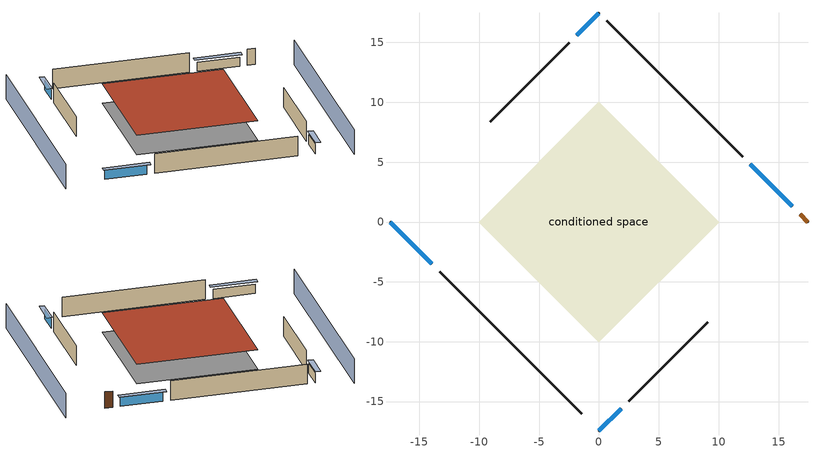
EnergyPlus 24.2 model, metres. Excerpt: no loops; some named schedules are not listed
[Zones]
conditioned space
 floor outside (Floor1 construction): -10.06,0 0,10.06 10.06,0 0,-10.06 z0.61
 wall outside (AdiabaticWallConstruction 1): 17.46,0 16.81,0.65 z0.61:2.64
 wall outside (AdiabaticWallConstruction): -17.46,0 -13.96,-3.5 / 16.15,1.3 12.65,4.8 z0.61:1.74; 0,17.46 -1.85,15.61 / 0,-17.46 1.85,-15.61 z0.61:1.8
 wall outside (Wall1 construction): -13.3,-4.16 -1.42,-16.04 z0.61:3.05
 wall outside (Wall2 construction): -2.5,14.95 -9.1,8.36 z0.61:3.05
 wall outside (Wall3 construction): 12,5.46 0.66,16.8 z0.61:3.05
 wall outside (Wall4 construction): 2.5,-14.95 9.1,-8.36 z0.61:3.05
 window (WindowConstruction): -17.46,0 -13.96,-3.5 z0.61:1.74
 window (WindowConstruction 1): 0,17.46 -1.85,15.61 z0.61:1.8
 window (WindowConstruction 2): 16.15,1.3 12.65,4.8 z0.61:1.74
 window (WindowConstruction 3): 0,-17.46 1.85,-15.61 z0.61:1.8
 door (Door): 17.46,0 16.81,0.65 z0.61:2.64
 roof outside (Roof1 construction): 0,10.06 -10.06,0 0,-10.06 10.06,0 z3.05
shading: 3.23,-20.69 20.69,-3.23 / -3.23,20.69 -20.69,3.23 z0:3.05; -13.74,-3.72 -17.67,0.22 -18.1,-0.22 -14.17,-4.15 z2.04; -2.06,15.4 0.22,17.67 -0.22,18.1 -2.49,15.83 z2.1; 12.44,5.02 16.37,1.09 16.8,1.52 12.87,5.45 z2.04; 2.06,-15.4 -0.22,-17.67 0.22,-18.1 2.49,-15.83 z2.1
[Building]
Building 1: Terrain=Suburbs
[Site:Location]
Portland Intl Arpt_OR: Latitude {deg}=45.59; Longitude {deg}=-122.6; Time Zone {hr}=-8; Elevation {m}=33; Keep Site Location Information=Yes
[Site:GroundTemperature:Shallow]
10.2558, 8.96328, 8.85977, 9.47314, 11.9355, 14.3863, 16.5111, 17.8571, 17.9714, 16.8767, 14.8061, 12.4304
[Site:WaterMainsTemperature]
Calculation Method=Schedule; Temperature Schedule=mains temperature schedule
[Material] Roughness=Rough; Thermal Absorptance=0.9
Name | Thickness {m} | Conductivity {W/m-K} | Density {kg/m3} | Specific Heat {J/kg-K} | Solar Absorptance | Visible Absorptance
asphalt or fiberglass shingles | 0.00635 | 0.162714 | 1121.4 | 1465.45 | 0.85 | 0.85
door material | 0.04445 | 0.0612267 | 512.64 | 1214.23 | 0.7 | 0.7
floor covering | 0.0127 | 0.0433444 | 54.468 | 1339.84 | 0.6 | 0.6
floor stud and cavity | 0.1397 | 0.501511 | 92.3553 | 1139.71 | 0.7 | 0.7
furniture material conditioned space 1 | 0.1524 | 0.115458 | 640.8 | 1214.23 | 0.6 | 0.6
gypsum board | 0.0127 | 0.160291 | 801 | 837.4 | 0.6 | 0.6
osb sheathing 0.5 in. | 0.0127 | 0.115458 | 512.64 | 1214.23 | 0.7 | 0.7
osb sheathing 0.75 in. | 0.01905 | 0.115458 | 512.64 | 1214.23 | 0.7 | 0.7
roof rigid ins | 0.051816 | 0.029427 | 32.04 | 1214.23 | 0.7 | 0.7
roof stud and cavity | 0.2032 | 0.133729 | 78.34581 | 1123.46 | 0.7 | 0.7
vinyl siding | 0.009525 | 0.089435 | 177.822 | 1046.75 | 0.5 | 0.5
wall rigid ins | 0.512978 | 0.029427 | 32.04 | 1214.23 | 0.7 | 0.7
wall stud and cavity | 0.1397 | 0.549615 | 139.0536 | 1170.24 | 0.7 | 0.7
wall stud and cavity 1 | 0.0889 | 0.380278 | 52.3479 | 1209.89 | 0.7 | 0.7
wall stud and cavity 2 | 0.0889 | 0.391764 | 83.0341 | 1211.67 | 0.7 | 0.7
wood siding; wood siding 1 | 0.0254 | 0.102417 | 544.68 | 1172.36 | 0.7 | 0.7
[WindowMaterial:SimpleGlazingSystem]
WindowMaterial: U-Factor {W/m2-K}=2.15764; Solar Heat Gain Coefficient=0.44
[Construction]
AdiabaticWallConstruction: wood siding, wall rigid ins, wall stud and cavity 1, gypsum board
AdiabaticWallConstruction 1: wood siding 1, wall rigid ins, wall stud and cavity 1, gypsum board
Door: door material
Floor1 construction: floor stud and cavity, osb sheathing 0.75 in., floor covering
furniture construction conditioned space 1: furniture material conditioned space 1
PartitionWallConstruction: gypsum board, wall stud and cavity 2, gypsum board
Roof1 construction: asphalt or fiberglass shingles, roof rigid ins, osb sheathing 0.75 in., roof stud and cavity, gypsum board
Wall1 construction; Wall2 construction; Wall3 construction; Wall4 construction: vinyl siding, osb sheathing 0.5 in., wall stud and cavity, gypsum board
WindowConstruction; WindowConstruction 1; WindowConstruction 2; WindowConstruction 3: WindowMaterial
[Zone]
conditioned space: Multiplier=1; Volume {m3}=493.619; Part of Total Floor Area=Yes
[Space]
conditioned space 1: Zone=conditioned space; Volume {m3}=493.619
[SurfaceProperty:IncidentSolarMultiplier] Incident Solar Multiplier=1; Incident Solar Multiplier Schedule=trans schedule winter=0.85 summer=0.7
Window1; Window2; Window3; Window4
[InternalMass] Zone or ZoneList=conditioned space; Space or SpaceList=conditioned space 1
Name | Construction | Surface Area {m2}
furniture mass conditioned space 1 | furniture construction conditioned space 1 | 80.97429
partition wall mass | PartitionWallConstruction | 202.436
[Lights]
interior lighting: Zone or ZoneList or Space or SpaceList=conditioned space 1; Schedule=lighting_interior; Design Level Calculation Method=LightingLevel; Lighting Level {W}=305.515; Return Air Fraction=0; Fraction Radiant=0.6; Fraction Visible=0.2; Fraction Replaceable=1
[People]
occupants: Zone or ZoneList or Space or SpaceList=conditioned space 1; Number of People Schedule=occupants; Number of People Calculation Method=People; Number of People=3; Fraction Radiant=0.314171; Sensible Heat Fraction=0.56303; Activity Level Schedule=occupants activity schedule; Carbon Dioxide Generation Rate {m3/s-W}=0; Enable ASHRAE 55 Comfort Warnings=No; Mean Radiant Temperature Calculation Type=EnclosureAveraged
[ElectricEquipment] Zone or ZoneList or Space or SpaceList=conditioned space 1; Design Level Calculation Method=EquipmentLevel
Name | Schedule | Design Level {W} | Fraction Latent | Fraction Radiant | Fraction Lost
ceiling fan | ceiling_fan | 17.385 | 0 | 0.558 | 0
clothes dryer | clothes_dryer | 4993.33 | 0.015 | 0.081 | 0.85
clothes washer | clothes_washer | 607.767 | 0.03 | 0.162 | 0.7
cooking range | cooking_range | 67.4092 | 0.16 | 0.384 | 0.2
dishwasher | dishwasher | 710.368 | 0.3 | 0.18 | 0.4
freezer | freezer schedule | 194.914 | 0 | 0.6 | 0
fridge | fridge schedule | 46.9578 | 0 | 0.6 | 0
mech vent bath fan 0 | mech vent bath fan 0 schedule | 30 | 0 | 0 | 1
mech vent house fan | mech vent house fan schedule | 0 | 0 | 0 | 1
mech vent house fan cfis | mech vent house fan cfis schedule | 0 | 0 | 0 | 0
mech vent range fan 0 | mech vent range fan 0 schedule | 30 | 0 | 0 | 1
misc plug loads | plug_loads_other | 196.266 | 0.021 | 0.558 | 0.049
misc tv | plug_loads_tv | 239.286 | 0 | 0.6 | 0
whole house fan | Always On Discrete | 0 | 0 | 0 | 1
[OtherEquipment] Zone or ZoneList or Space or SpaceList=conditioned space 1; Design Level Calculation Method=EquipmentLevel
Name | Fuel Type | Schedule | Design Level {W} | Fraction Latent | Fraction Radiant | Fraction Lost
clothes dryer 1 | Electricity | clothes_dryer | 0 | 0.015 | 0.081 | 0.85
cooking range 1 | NaturalGas | cooking_range | 1975.57 | 0.16 | 0.384 | 0.2
general water use latent | None | general water use schedule | 62.594 | 1 | 0 | 0
general water use sensible | None | general water use schedule | -61.6891 | 0 | 0.6 | 0
mech vent house fan latent load; water heater lat | None | Always On Discrete | 0 | 1 | 0 | 0
mech vent house fan sensible load; water heater sens | None | Always On Discrete | 0 | 0 | 0 | 0
water heater energy adjustment1 | Electricity | Always On Discrete | 0.01 | 0 | 0 | 1
[ZoneInfiltration:DesignFlowRate] Zone or ZoneList or Space or SpaceList=conditioned space 1; Schedule=Always On Discrete; Design Flow Rate Calculation Method=Flow/Zone; Design Flow Rate {m3/s}=0
infil flow; natural vent flow; whole house fan flow
[AvailabilityManager:Scheduled] Schedule=Always On Discrete
furnace airloop Availability Manager; room ac airloop Availability Manager
[WaterUse:Equipment]
dishwasher: Peak Flow Rate {m3/s}=4.20719e-06; Flow Rate Fraction Schedule=hot_water_dishwasher
[Exterior:Lights]
exterior lighting: Schedule=exterior lighting schedule; Design Level {W}=8.01452
[EnergyManagementSystem:GlobalVariable]
furnace_airloop_Fan_RTF
infil_program_Qfan
infil_program_Qinf
natural_vent_program_Qnv
natural_vent_program_Qwhf
room_ac_airloop_Fan_RTF
[EnergyManagementSystem:Sensor]
Name | Output:Variable or Output:Meter Index Key | Output:Variable or Output:Meter
airflow_gain | infil flow | Infiltration Sensible Heat Gain Energy
airflow_gain_1 | natural vent flow | Infiltration Sensible Heat Gain Energy
airflow_gain_2 | whole house fan flow | Infiltration Sensible Heat Gain Energy
airflow_loss | infil flow | Infiltration Sensible Heat Loss Energy
airflow_loss_1 | natural vent flow | Infiltration Sensible Heat Loss Energy
airflow_loss_2 | whole house fan flow | Infiltration Sensible Heat Loss Energy
clg_load_cond |  | Cooling:EnergyTransfer:Zone:CONDITIONED SPACE
clg_sp_s; clg_sp_s_1 | cooling setpoint | Schedule Value
clothes_dryer_exhaust_0_sch_s | clothes_dryer | Schedule Value
cool_season | cooling season schedule | Schedule Value
htg_load_cond |  | Heating:EnergyTransfer:Zone:CONDITIONED SPACE
htg_sp_s; htg_sp_s_1 | heating setpoint | Schedule Value
ig_ee_conv | ceiling fan | Electric Equipment Convective Heating Energy
ig_ee_conv_1 | clothes dryer | Electric Equipment Convective Heating Energy
ig_ee_conv_3 | cooking range | Electric Equipment Convective Heating Energy
ig_ee_conv_4 | dishwasher | Electric Equipment Convective Heating Energy
ig_ee_conv_5 | freezer | Electric Equipment Convective Heating Energy
ig_ee_conv_6 | fridge | Electric Equipment Convective Heating Energy
ig_ee_conv_7 | misc plug loads | Electric Equipment Convective Heating Energy
ig_ee_conv_8 | misc tv | Electric Equipment Convective Heating Energy
ig_ee_conv_9 | whole house fan | Electric Equipment Convective Heating Energy
ig_ee_rad | ceiling fan | Electric Equipment Radiant Heating Energy
ig_ee_rad_1 | clothes dryer | Electric Equipment Radiant Heating Energy
ig_ee_rad_3 | cooking range | Electric Equipment Radiant Heating Energy
ig_ee_rad_4 | dishwasher | Electric Equipment Radiant Heating Energy
ig_ee_rad_5 | freezer | Electric Equipment Radiant Heating Energy
ig_ee_rad_6 | fridge | Electric Equipment Radiant Heating Energy
ig_ee_rad_7 | misc plug loads | Electric Equipment Radiant Heating Energy
ig_ee_rad_8 | misc tv | Electric Equipment Radiant Heating Energy
ig_ee_rad_9 | whole house fan | Electric Equipment Radiant Heating Energy
ig_lgt_conv | interior lighting | Lights Convective Heating Energy
ig_lgt_rad | interior lighting | Lights Radiant Heating Energy
ig_lgt_vis | interior lighting | Lights Visible Radiation Heating Energy
ig_oe_conv | clothes dryer 1 | Other Equipment Convective Heating Energy
ig_oe_conv_1 | cooking range 1 | Other Equipment Convective Heating Energy
ig_oe_conv_2 | general water use latent | Other Equipment Convective Heating Energy
ig_oe_conv_3 | general water use sensible | Other Equipment Convective Heating Energy
ig_oe_conv_4 | water heater energy adjustment1 | Other Equipment Convective Heating Energy
ig_oe_conv_5 | water heater lat | Other Equipment Convective Heating Energy
ig_oe_conv_6 | water heater sens | Other Equipment Convective Heating Energy
ig_oe_rad | clothes dryer 1 | Other Equipment Radiant Heating Energy
ig_oe_rad_1 | cooking range 1 | Other Equipment Radiant Heating Energy
ig_oe_rad_2 | general water use latent | Other Equipment Radiant Heating Energy
ig_oe_rad_3 | general water use sensible | Other Equipment Radiant Heating Energy
ig_oe_rad_4 | water heater energy adjustment1 | Other Equipment Radiant Heating Energy
ig_oe_rad_5 | water heater lat | Other Equipment Radiant Heating Energy
ig_oe_rad_6 | water heater sens | Other Equipment Radiant Heating Energy
ig_ppl_conv | occupants | People Convective Heating Energy
ig_ppl_rad | occupants | People Radiant Heating Energy
im_conv | furniture mass conditioned space 1 | Surface Inside Face Convection Heat Gain Energy
im_conv_1 | partition wall mass | Surface Inside Face Convection Heat Gain Energy
im_ig | furniture mass conditioned space 1 | Surface Inside Face Internal Gains Radiation Heat Gain Energy
im_ig_1 | partition wall mass | Surface Inside Face Internal Gains Radiation Heat Gain Energy
im_lgt | furniture mass conditioned space 1 | Surface Inside Face Lights Radiation Heat Gain Energy
im_lgt_1 | partition wall mass | Surface Inside Face Lights Radiation Heat Gain Energy
im_sol | furniture mass conditioned space 1 | Surface Inside Face Solar Radiation Heat Gain Energy
im_sol_1 | partition wall mass | Surface Inside Face Solar Radiation Heat Gain Energy
im_surf | furniture mass conditioned space 1 | Surface Inside Face Net Surface Thermal Radiation Heat Gain Energy
im_surf_1 | partition wall mass | Surface Inside Face Net Surface Thermal Radiation Heat Gain Energy
mech_vent_bath_fan_0_sch_s | mech vent bath fan 0 schedule | Schedule Value
mech_vent_range_fan_0_sch_s | mech vent range fan 0 schedule | Schedule Value
mv_conv | mech vent bath fan 0 | Electric Equipment Convective Heating Energy
mv_conv_1 | mech vent house fan | Electric Equipment Convective Heating Energy
mv_conv_2 | mech vent house fan cfis | Electric Equipment Convective Heating Energy
mv_conv_3 | mech vent range fan 0 | Electric Equipment Convective Heating Energy
mv_conv_4 | mech vent house fan latent load | Other Equipment Convective Heating Energy
mv_conv_5 | mech vent house fan sensible load | Other Equipment Convective Heating Energy
mv_rad | mech vent bath fan 0 | Electric Equipment Radiant Heating Energy
mv_rad_1 | mech vent house fan | Electric Equipment Radiant Heating Energy
mv_rad_2 | mech vent house fan cfis | Electric Equipment Radiant Heating Energy
mv_rad_3 | mech vent range fan 0 | Electric Equipment Radiant Heating Energy
mv_rad_4 | mech vent house fan latent load | Other Equipment Radiant Heating Energy
mv_rad_5 | mech vent house fan sensible load | Other Equipment Radiant Heating Energy
natural_vent_s | natural vent schedule | Schedule Value
out_pb_s |  | Site Outdoor Air Barometric Pressure
out_wt_s |  | Site Outdoor Air Humidity Ratio
site_vw_s |  | Site Wind Speed
ss_back_out | Window1 | Surface Window Shortwave from Zone Back Out Window Heat Transfer Rate
ss_back_out_1 | Window2 | Surface Window Shortwave from Zone Back Out Window Heat Transfer Rate
ss_back_out_2 | Window3 | Surface Window Shortwave from Zone Back Out Window Heat Transfer Rate
ss_back_out_3 | Window4 | Surface Window Shortwave from Zone Back Out Window Heat Transfer Rate
ss_conv | Door1 | Surface Inside Face Convection Heat Gain Energy
ss_conv_1 | Window1 | Surface Inside Face Convection Heat Gain Energy
ss_conv_2 | Window2 | Surface Inside Face Convection Heat Gain Energy
ss_conv_3 | Window3 | Surface Inside Face Convection Heat Gain Energy
ss_conv_4 | Window4 | Surface Inside Face Convection Heat Gain Energy
ss_ig | Door1 | Surface Inside Face Internal Gains Radiation Heat Gain Energy
ss_ig_1 | Window1 | Surface Inside Face Internal Gains Radiation Heat Gain Energy
ss_ig_2 | Window2 | Surface Inside Face Internal Gains Radiation Heat Gain Energy
ss_ig_3 | Window3 | Surface Inside Face Internal Gains Radiation Heat Gain Energy
ss_ig_4 | Window4 | Surface Inside Face Internal Gains Radiation Heat Gain Energy
ss_lgt | Door1 | Surface Inside Face Lights Radiation Heat Gain Energy
ss_sol | Door1 | Surface Inside Face Solar Radiation Heat Gain Energy
ss_surf | Door1 | Surface Inside Face Net Surface Thermal Radiation Heat Gain Energy
ss_surf_1 | Window1 | Surface Inside Face Net Surface Thermal Radiation Heat Gain Energy
ss_surf_2 | Window2 | Surface Inside Face Net Surface Thermal Radiation Heat Gain Energy
ss_surf_3 | Window3 | Surface Inside Face Net Surface Thermal Radiation Heat Gain Energy
ss_surf_4 | Window4 | Surface Inside Face Net Surface Thermal Radiation Heat Gain Energy
ss_trans_in | Window1 | Surface Window Transmitted Solar Radiation Rate
ss_trans_in_1 | Window2 | Surface Window Transmitted Solar Radiation Rate
ss_trans_in_2 | Window3 | Surface Window Transmitted Solar Radiation Rate
ss_trans_in_3 | Window4 | Surface Window Transmitted Solar Radiation Rate
ss_trans_out | Window1 | Surface Inside Face Initial Transmitted Diffuse Transmitted Out Window Solar Radiation Rate
ss_trans_out_1 | Window2 | Surface Inside Face Initial Transmitted Diffuse Transmitted Out Window Solar Radiation Rate
ss_trans_out_2 | Window3 | Surface Inside Face Initial Transmitted Diffuse Transmitted Out Window Solar Radiation Rate
ss_trans_out_3 | Window4 | Surface Inside Face Initial Transmitted Diffuse Transmitted Out Window Solar Radiation Rate
s_conv | Floor1 | Surface Inside Face Convection Heat Gain Energy
s_conv_1 | Roof1 | Surface Inside Face Convection Heat Gain Energy
s_conv_2 | Wall1 | Surface Inside Face Convection Heat Gain Energy
s_conv_3 | Wall2 | Surface Inside Face Convection Heat Gain Energy
s_conv_4 | Wall3 | Surface Inside Face Convection Heat Gain Energy
s_conv_5 | Wall4 | Surface Inside Face Convection Heat Gain Energy
s_ig | Floor1 | Surface Inside Face Internal Gains Radiation Heat Gain Energy
s_ig_1 | Roof1 | Surface Inside Face Internal Gains Radiation Heat Gain Energy
s_ig_2 | Wall1 | Surface Inside Face Internal Gains Radiation Heat Gain Energy
s_ig_3 | Wall2 | Surface Inside Face Internal Gains Radiation Heat Gain Energy
s_ig_4 | Wall3 | Surface Inside Face Internal Gains Radiation Heat Gain Energy
s_ig_5 | Wall4 | Surface Inside Face Internal Gains Radiation Heat Gain Energy
s_lgt | Floor1 | Surface Inside Face Lights Radiation Heat Gain Energy
s_lgt_1 | Roof1 | Surface Inside Face Lights Radiation Heat Gain Energy
s_lgt_2 | Wall1 | Surface Inside Face Lights Radiation Heat Gain Energy
s_lgt_3 | Wall2 | Surface Inside Face Lights Radiation Heat Gain Energy
s_lgt_4 | Wall3 | Surface Inside Face Lights Radiation Heat Gain Energy
s_lgt_5 | Wall4 | Surface Inside Face Lights Radiation Heat Gain Energy
s_sol | Floor1 | Surface Inside Face Solar Radiation Heat Gain Energy
s_sol_1 | Roof1 | Surface Inside Face Solar Radiation Heat Gain Energy
s_sol_2 | Wall1 | Surface Inside Face Solar Radiation Heat Gain Energy
s_sol_3 | Wall2 | Surface Inside Face Solar Radiation Heat Gain Energy
s_sol_4 | Wall3 | Surface Inside Face Solar Radiation Heat Gain Energy
s_sol_5 | Wall4 | Surface Inside Face Solar Radiation Heat Gain Energy
s_surf | Floor1 | Surface Inside Face Net Surface Thermal Radiation Heat Gain Energy
s_surf_1 | Roof1 | Surface Inside Face Net Surface Thermal Radiation Heat Gain Energy
s_surf_2 | Wall1 | Surface Inside Face Net Surface Thermal Radiation Heat Gain Energy
s_surf_3 | Wall2 | Surface Inside Face Net Surface Thermal Radiation Heat Gain Energy
s_surf_4 | Wall3 | Surface Inside Face Net Surface Thermal Radiation Heat Gain Energy
s_surf_5 | Wall4 | Surface Inside Face Net Surface Thermal Radiation Heat Gain Energy
water_heater_T_set | water heater setpoint | Schedule Value
[EnergyManagementSystem:Actuator]
Name | Actuated Component Unique | Actuated Component Type | Actuated Component Control Type
fridge_schedule_act | fridge schedule | Schedule:Constant | Schedule Value
infil_flow_act | infil flow | Zone Infiltration | Air Exchange Flow Rate
mech_vent_house_fan_cfis_act | mech vent house fan cfis | ElectricEquipment | Electricity Rate
mech_vent_house_fan_latent_load_act | mech vent house fan latent load | OtherEquipment | Power Level
mech_vent_house_fan_sensible_load_act | mech vent house fan sensible load | OtherEquipment | Power Level
natural_vent_flow_act | natural vent flow | Zone Infiltration | Air Exchange Flow Rate
water_heater_HPWHSchedOverride | water heater setpoint | Schedule:Constant | Schedule Value
water_heater_hpwh_ec_adj_act | water heater energy adjustment1 | OtherEquipment | Power Level
water_heater_lat_act | water heater lat | OtherEquipment | Power Level
water_heater_LESchedOverride | water heater BottomElementSetpoint | Schedule:Constant | Schedule Value
water_heater_sens_act | water heater sens | OtherEquipment | Power Level
water_heater_UESchedOverride | water heater TopElementSetpoint | Schedule:Constant | Schedule Value
whole_house_fan_act | whole house fan | ElectricEquipment | Electricity Rate
whole_house_fan_flow_act | whole house fan flow | Zone Infiltration | Air Exchange Flow Rate
